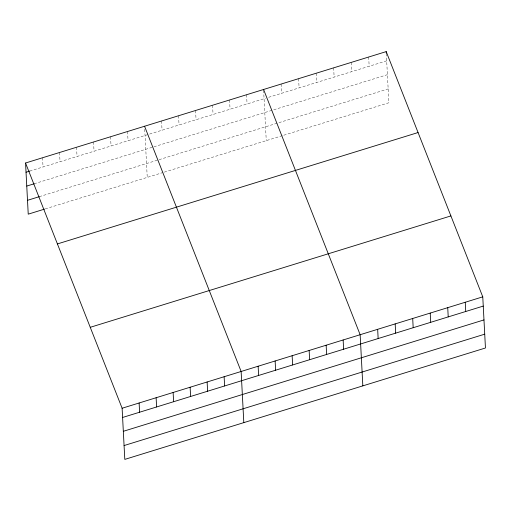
<?xml version="1.0" encoding="UTF-8"?>
<svg xmlns="http://www.w3.org/2000/svg" width="511" height="511" viewBox="0 0 511 511"><rect width="100%" height="100%" fill="white"/><g stroke="black" fill="none" stroke-linecap="round" stroke-linejoin="round"><path stroke-width="0.38" stroke-dasharray="2.56 1.92" d="M29.727 171.089L265.586 98.246M268.633 97.307L386.686 60.841M34.154 183.781L153.166 147.021M153.907 146.798L387.408 74.676M39.334 196.665L158.346 159.905M159.087 159.681L388.156 88.927M45.23 208.897L162.766 172.597M164.248 172.143L282.257 135.696M283.777 135.223L388.884 102.762L386.284 53.15M368.687 57.021L369.166 66.251M351.166 62.431L351.651 71.668M333.651 67.842L334.13 77.078M316.13 73.252L316.616 82.488M298.616 78.662L299.101 87.898M281.095 84.072L281.58 93.309M263.619 90.255L266.263 140.634M246.577 94.733L247.062 103.969M229.573 99.984L230.059 109.22M212.576 105.24L213.055 114.47M195.572 110.491L196.058 119.721M178.569 115.742L179.054 124.971M161.565 120.992L162.051 130.222M144.728 129.321L147.245 177.394M127.565 131.493L128.044 140.723M110.561 136.744L111.047 145.974M93.558 141.994L94.043 151.23M76.554 147.245L77.04 156.481M59.557 152.495L60.036 161.732M42.554 157.746L43.039 166.982"/><path stroke-width="0.77" d="M25.55 163.003L386.201 51.611L482.767 296.846L485.45 347.997L124.799 459.389L122.116 408.238L25.55 163.003L28.233 214.154L44.495 209.127M26.035 172.233L29.727 171.089M26.757 186.068L34.154 183.781M27.505 200.318L39.334 196.665M57.417 243.926L418.068 132.541M90.249 327.308L450.9 215.923M122.116 408.238L482.767 296.846M122.602 417.468L483.253 306.083M123.33 431.303L483.981 319.912M124.077 445.554L484.728 334.168M263.58 89.482L360.146 334.724L362.829 385.869M144.562 126.243L241.135 371.478L243.811 422.629M465.253 302.257L465.738 311.493M447.732 307.667L448.217 316.903M430.217 313.077L430.703 322.313M412.703 318.487L413.182 327.723M386.201 51.611L386.284 53.15M395.182 323.904L395.667 333.134M377.667 329.314L378.146 338.544M343.143 339.975L343.628 349.205M326.146 345.225L326.625 354.455M309.142 350.476L309.628 359.706M292.139 355.726L292.624 364.956M275.135 360.977L275.621 370.207M258.138 366.227L258.617 375.457M224.131 376.728L224.616 385.965M207.127 381.979L207.613 391.215M190.124 387.236L190.609 396.466M173.127 392.486L173.606 401.716M156.123 397.737L156.609 406.967M139.12 402.987L139.605 412.217"/></g></svg>
